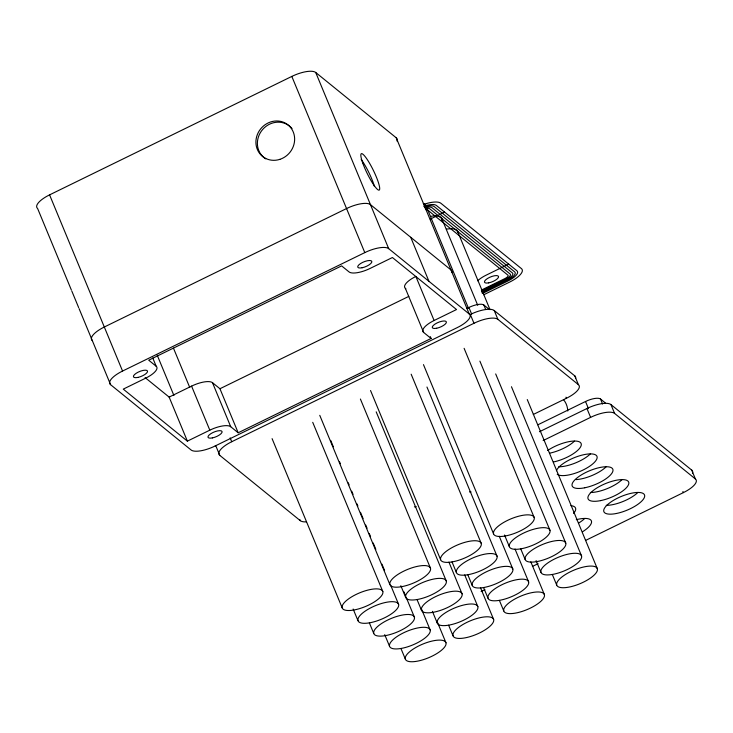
<?xml version="1.0" encoding="UTF-8"?>
<svg xmlns="http://www.w3.org/2000/svg" width="733" height="733" viewBox="0 0 733 733"><rect width="100%" height="100%" fill="white"/><g stroke="black" fill="none" stroke-linecap="round" stroke-linejoin="round"><path stroke-width="1.1" d="M71.376 290.039L37.603 208.484A20.267 6.863 -22.5 0 1 49.578 194.868L291.816 76.424A20.267 6.863 -22.5 0 1 315.721 72.485L396.241 137.804L469.221 313.99A20.267 6.863 -22.5 0 1 457.245 327.605L215.007 446.049A20.267 6.863 -22.5 0 1 191.093 449.989L110.573 384.669L79.072 308.62M430.317 219.085L444.592 212.112M110.573 384.669A20.267 6.863 -22.5 0 1 122.558 371.054L364.796 252.61A20.267 6.863 -22.5 0 1 388.701 248.67L469.221 313.99M238.188 432.782L219.946 388.737L212.488 382.681A17.739 6.011 -22.5 0 0 191.57 386.126L169.14 397.094L187.382 441.138L209.812 430.17A17.739 6.011 -22.5 0 1 230.73 426.734L238.188 432.782L431.077 338.463L430.317 336.621M219.946 388.737L408.812 296.379M508.711 264.127L486.281 275.095A17.739 6.011 -22.5 0 0 477.632 280.803M481.343 290.112L504.945 278.567A5.067 1.713 -22.5 0 0 507.942 275.168L427.421 209.84A5.067 1.713 -22.5 0 0 425.516 209.565M482.085 290.717L505.688 279.172A7.605 2.575 -22.5 0 0 510.186 274.069L429.666 208.749A7.605 2.575 -22.5 0 0 425.378 208.566M481.801 291.826L506.439 279.777A10.134 3.436 -22.5 0 0 512.431 272.969L431.902 207.65A10.134 3.436 -22.5 0 0 424.838 207.751M482.552 292.43L507.181 280.382A12.672 4.288 -22.5 0 0 514.667 271.879L434.147 206.55A12.672 4.288 -22.5 0 0 424.444 206.935M482.268 293.539L507.932 280.986A15.201 5.149 -22.5 0 0 516.912 270.779L436.392 205.46A15.201 5.149 -22.5 0 0 423.683 206.257M483.762 294.748L509.417 282.196A20.267 6.863 -22.5 0 0 521.401 268.58L440.881 203.261A20.267 6.863 -22.5 0 0 423.94 204.324M431.077 338.463L423.619 332.416A17.739 6.011 -22.5 0 1 434.101 320.504L456.531 309.537L392.412 257.521L369.991 268.489A17.739 6.011 -22.5 0 1 349.064 271.925L341.615 265.877L148.717 360.196L156.175 366.253A17.739 6.011 -22.5 0 1 145.693 378.155L123.263 389.122L187.382 441.138M466.894 308.456L468.909 307.475A12.672 4.288 -22.5 0 1 483.853 305.01L488.884 309.097M306.467 521.878A20.267 6.863 -22.5 0 1 300.283 520.659L219.753 455.34A20.267 6.863 -22.5 0 1 231.738 441.724L473.976 323.28A20.267 6.863 -22.5 0 1 497.881 319.341L578.401 384.66A20.267 6.863 -22.5 0 1 566.426 398.276L533.303 414.466M537.921 424.774L585.52 401.501A12.708 4.306 -22.5 0 1 600.519 399.027L605.568 403.132M539.461 431.737L586.941 408.519A20.341 6.89 -22.5 0 1 610.937 404.57L691.732 470.119L695.397 478.961A20.341 6.89 -22.5 0 1 683.376 492.622L585.575 540.441M543.126 440.57L590.606 417.361A20.341 6.89 -22.5 0 1 614.593 413.412L695.397 478.961M481.123 591.522L484.916 589.662M532.396 566.444L538.095 563.659M481.599 291.707L483.258 293.053M473.976 323.28L470.329 314.466A20.267 6.863 -22.5 0 1 494.234 310.535L574.754 375.855L578.401 384.66M434.101 320.504L415.858 276.451A17.739 6.011 -22.5 0 0 405.376 288.362L405.844 288.747M145.097 377.587L169.653 397.515M682.918 491.513L683.376 492.622M610.937 404.57L614.593 413.412M600.519 399.027L602.581 404.002M585.52 401.501L588.498 408.684M586.941 408.519L590.606 417.361M565.968 397.176L566.426 398.276M494.234 310.535L497.881 319.341M457.603 231.399L490.02 309.656M527.256 399.549L597.34 568.753A21.898 7.422 -22.5 0 1 568.753 587.151A21.898 7.422 -22.5 0 1 564.978 574.809A21.898 7.422 -22.5 0 1 597.34 568.753M483.853 305.01L485.677 309.418M441.816 218.599L477.742 305.313M511.469 386.74L581.553 555.944A21.898 7.422 -22.5 0 1 552.966 574.351A21.898 7.422 -22.5 0 1 549.191 562.009A21.898 7.422 -22.5 0 1 581.553 555.944M468.909 307.475L471.649 314.081M426.029 205.79L468.524 308.364M495.682 373.931L565.766 543.135A21.898 7.422 -22.5 0 1 537.179 561.542A21.898 7.422 -22.5 0 1 533.404 549.2A21.898 7.422 -22.5 0 1 565.766 543.135M479.895 361.131L549.979 530.335A21.898 7.422 -22.5 0 1 521.392 548.733A21.898 7.422 -22.5 0 1 517.617 536.391A21.898 7.422 -22.5 0 1 549.979 530.335M464.108 348.322L534.192 517.525A21.898 7.422 -22.5 0 1 505.596 535.924A21.898 7.422 -22.5 0 1 501.83 523.582A21.898 7.422 -22.5 0 1 534.192 517.525M552.325 574.489L556.704 585.062M410.718 237.281L428.961 281.335M536.098 560.617L540.917 572.253M530.82 561.854L544.399 594.637A21.898 7.422 -22.5 0 1 515.812 613.045A21.898 7.422 -22.5 0 1 512.037 600.703A21.898 7.422 -22.5 0 1 544.399 594.637M520.751 548.87L525.13 559.444M515.033 549.054L528.612 581.837A21.898 7.422 -22.5 0 1 500.025 600.235A21.898 7.422 -22.5 0 1 496.25 587.893A21.898 7.422 -22.5 0 1 528.612 581.837M405.376 288.362L423.619 332.416M315.721 72.485L388.701 248.67M504.524 535.008L509.343 546.635M499.246 536.244L512.825 569.028A21.898 7.422 -22.5 0 1 484.238 587.426A21.898 7.422 -22.5 0 1 480.463 575.084A21.898 7.422 -22.5 0 1 512.825 569.028M423.472 364.631L493.556 533.835M426.954 387.015L497.038 556.219A21.898 7.422 -22.5 0 1 468.451 574.617A21.898 7.422 -22.5 0 1 464.676 562.275A21.898 7.422 -22.5 0 1 497.038 556.219M291.816 76.424L364.796 252.61M411.167 374.206L481.251 543.41A21.898 7.422 -22.5 0 1 452.664 561.808A21.898 7.422 -22.5 0 1 448.889 549.466A21.898 7.422 -22.5 0 1 481.251 543.41M499.384 600.373L503.763 610.946M483.597 587.564L487.976 598.137M480.5 587.738L493.639 619.467A21.898 7.422 -22.5 0 1 465.043 637.866A21.898 7.422 -22.5 0 1 461.277 625.524A21.898 7.422 -22.5 0 1 493.639 619.467M467.81 574.754L472.189 585.328M464.713 574.929L477.852 606.658A21.898 7.422 -22.5 0 1 449.256 625.057A21.898 7.422 -22.5 0 1 445.49 612.715A21.898 7.422 -22.5 0 1 477.852 606.658M452.023 561.945L456.402 572.528M448.926 562.119L462.065 593.849A21.898 7.422 -22.5 0 1 433.469 612.247A21.898 7.422 -22.5 0 1 429.703 599.906A21.898 7.422 -22.5 0 1 462.065 593.849M370.531 390.515L440.615 559.719M376.185 411.836L446.278 581.04A21.898 7.422 -22.5 0 1 417.682 599.438A21.898 7.422 -22.5 0 1 413.916 587.096A21.898 7.422 -22.5 0 1 446.278 581.04M360.398 399.027L430.491 568.231A21.898 7.422 -22.5 0 1 401.895 586.629A21.898 7.422 -22.5 0 1 398.129 574.296A21.898 7.422 -22.5 0 1 430.491 568.231M448.623 625.194L453.003 635.768M437.638 622.683L445.966 642.777A21.898 7.422 -22.5 0 1 417.37 661.175A21.898 7.422 -22.5 0 1 413.604 648.833A21.898 7.422 -22.5 0 1 445.966 642.777M432.397 611.331L437.216 622.958M421.42 608.811L430.179 629.968A21.898 7.422 -22.5 0 1 401.583 648.366A21.898 7.422 -22.5 0 1 397.817 636.024A21.898 7.422 -22.5 0 1 430.179 629.968M417.05 599.576L421.429 610.158M403.874 591.778L405.193 594.949M406.064 597.065L414.392 617.159A21.898 7.422 -22.5 0 1 385.796 635.557A21.898 7.422 -22.5 0 1 382.03 623.215A21.898 7.422 -22.5 0 1 414.392 617.159M400.823 585.713L405.642 597.349M330.702 440.432L333.332 446.782M339.461 461.588L340.341 463.705M348.23 482.735L349.1 484.852M351.73 491.192L353.049 494.372M356.989 503.883L357.86 505.999M360.489 512.349L363.119 518.689M365.749 525.039L367.059 528.209M369.249 533.496L370.568 536.666M373.198 543.016L375.827 549.356M381.957 564.163L384.587 570.512M390.716 585.319L398.605 604.349A21.898 7.422 -22.5 0 1 370.009 622.748A21.898 7.422 -22.5 0 1 366.243 610.415A21.898 7.422 -22.5 0 1 398.605 604.349M319.762 415.336L389.855 584.54M312.725 422.336L382.818 591.54A21.898 7.422 -22.5 0 1 354.222 609.948A21.898 7.422 -22.5 0 1 350.456 597.606A21.898 7.422 -22.5 0 1 382.818 591.54M400.951 648.503L405.331 659.077M384.724 634.641L389.544 646.277M369.377 622.894L373.757 633.468M353.15 609.022L357.97 620.659M272.09 438.646L342.183 607.849M299.824 519.56L300.283 520.659M212.488 382.681L230.73 426.734M230.144 437.867L231.738 441.724M191.57 386.126L209.812 430.17M219.753 455.34L216.107 446.525A20.267 6.863 -22.5 0 1 215.319 445.499M173.464 348.148L189.71 387.381M157.238 355.23L173.913 395.49M152.757 357.988L156.175 366.253M49.578 194.868L122.558 371.054M71.807 291.065L78.651 307.585M92.331 340.625A20.267 6.863 -22.5 0 1 104.315 327.01L346.544 208.557A20.267 6.863 -22.5 0 1 370.458 204.626L450.978 269.946A20.267 6.863 -22.5 0 1 451.913 272.346M396.241 137.804A20.267 6.863 -22.5 0 1 396.974 141.011M361.186 159.473A20.267 3.445 63.9 0 1 374.426 186.457M265.74 158.841A20.267 18.756 -50.9 0 1 262.661 129.475A20.267 18.756 -50.9 0 1 292.009 128.568M423.289 203.563A21.898 7.422 -22.5 0 1 426.139 206.889M430.656 216.345A21.898 7.422 -22.5 0 1 441.816 220.294M446.443 229.154A21.898 7.422 -22.5 0 1 457.713 232.498M574.754 375.855A20.267 6.863 -22.5 0 1 575.689 378.246M563.549 399.687A20.267 18.756 -50.9 0 1 567.754 411.011M691.732 470.119A20.341 6.89 -22.5 0 1 692.474 473.335M414.429 506.897A21.981 7.449 -22.5 0 1 416.28 506.64M469.496 491.953A21.981 7.449 -22.5 0 1 471.062 491.925M570.934 505.651A21.981 7.449 -22.5 0 1 573.554 513.412M576.303 519.688A21.981 7.449 -22.5 0 1 591.274 520.659A21.981 7.449 -22.5 0 1 582.634 531.709M584.687 518.524A21.981 7.449 -22.5 0 1 578.978 522.867M637.811 492.539A21.981 7.449 -22.5 0 1 606.218 505.33M621.969 479.694A21.981 7.449 -22.5 0 1 590.367 492.475M606.127 466.839A21.981 7.449 -22.5 0 1 576.092 479.602M556.402 470.788A21.981 7.449 -22.5 0 1 586.867 454.158A21.981 7.449 -22.5 0 1 589.644 466.261A21.981 7.449 -22.5 0 1 557.199 474.26M590.285 453.984A21.981 7.449 -22.5 0 1 558.683 466.774M547.643 450.52A21.981 7.449 -22.5 0 1 574.067 441.046A21.981 7.449 -22.5 0 1 578.493 449.586A21.981 7.449 -22.5 0 1 553.571 461.964M574.443 441.138A21.981 7.449 -22.5 0 1 549.915 453.131M362.698 162.909A20.267 3.445 63.9 0 0 378.915 190.149A20.267 3.445 63.9 0 0 369.157 162.57A20.267 3.445 63.9 0 0 362.698 162.909M279.869 159.354A20.267 18.756 -50.9 0 0 289.269 126.003A20.267 18.756 -50.9 0 0 256.678 136.576A20.267 18.756 -50.9 0 0 279.869 159.354M137.804 377.44A7.605 2.575 -22.5 0 0 147.498 371.017A7.605 2.575 -22.5 0 0 136.118 373.317A7.605 2.575 -22.5 0 0 137.804 377.44M362.102 267.765A7.605 2.575 -22.5 0 0 371.787 261.342A7.605 2.575 -22.5 0 0 360.416 263.642A7.605 2.575 -22.5 0 0 362.102 267.765M212.359 437.922A7.605 2.575 -22.5 0 0 222.053 431.499A7.605 2.575 -22.5 0 0 210.673 433.799A7.605 2.575 -22.5 0 0 212.359 437.922M436.657 328.247A7.605 2.575 -22.5 0 0 446.351 321.833A7.605 2.575 -22.5 0 0 434.971 324.123A7.605 2.575 -22.5 0 0 436.657 328.247M488.627 282.883A7.605 2.575 -22.5 0 0 498.55 276.497A7.605 2.575 -22.5 0 0 487.326 278.604A7.605 2.575 -22.5 0 0 488.627 282.883M616.48 513.476A21.981 7.449 -22.5 0 0 644.499 494.903A21.981 7.449 -22.5 0 0 611.597 501.537A21.981 7.449 -22.5 0 0 616.48 513.476M600.629 500.621A21.981 7.449 -22.5 0 0 628.657 482.057A21.981 7.449 -22.5 0 0 595.755 488.691A21.981 7.449 -22.5 0 0 600.629 500.621M584.787 487.775A21.981 7.449 -22.5 0 0 612.815 469.202A21.981 7.449 -22.5 0 0 579.904 475.836A21.981 7.449 -22.5 0 0 584.787 487.775"/></g></svg>
